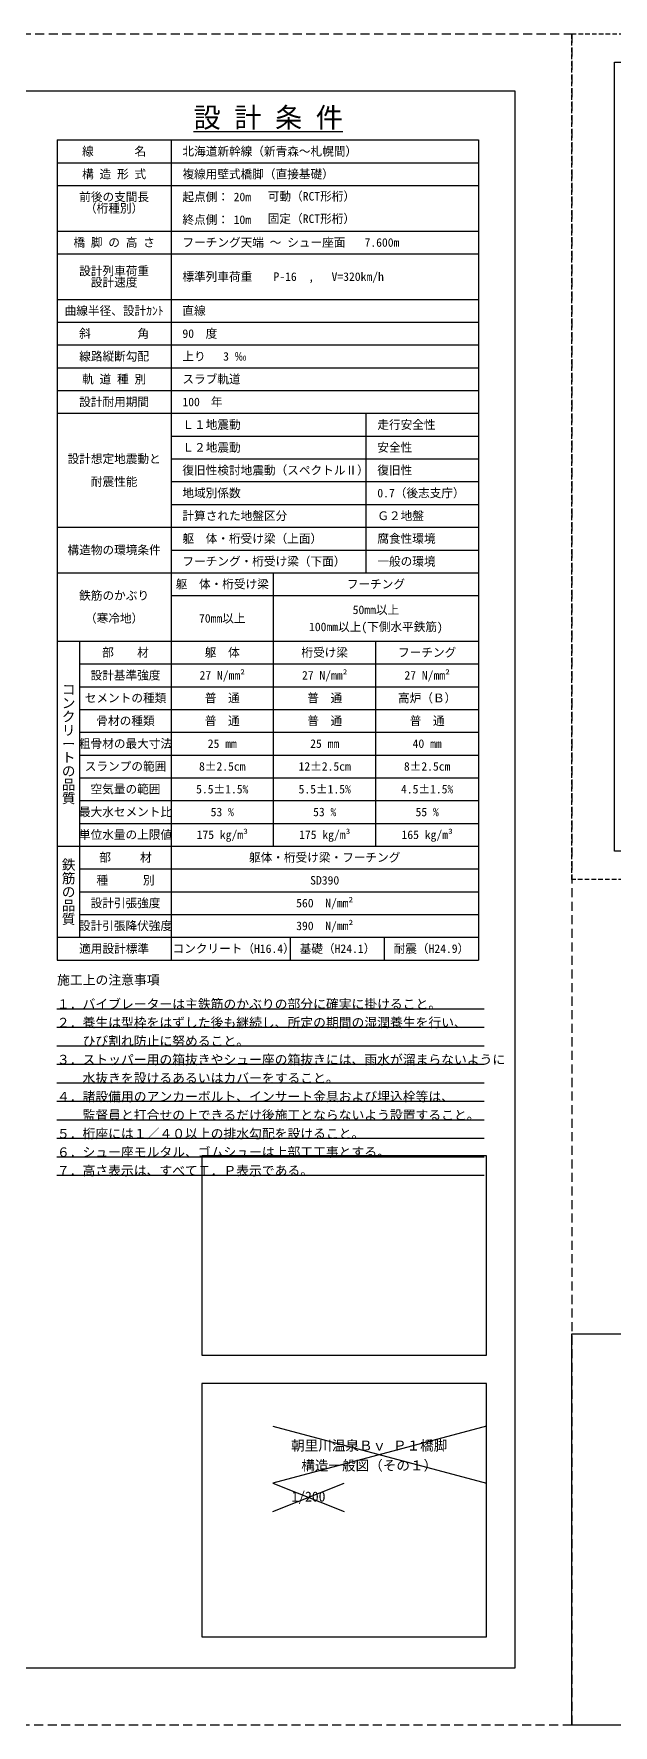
# Model space of a CAD drawing. Header units: millimetres. Extents: x -154198 to 210257, y -78304 to 147765.
# Drawn here: x 65198 to 85558, y 0 to 59400 of the extents above; entities that cross this region are included whole.
import ezdxf
from ezdxf.enums import TextEntityAlignment as Align

# ---------------------------------------------------------------- set-up
doc = ezdxf.new("R2010")
doc.units = ezdxf.units.MM
doc.header["$LTSCALE"] = 0.25
doc.linetypes.add('HIDDEN', pattern=[9.525, 6.35, -3.175])
doc.layers.get('Defpoints').update_dxf_attribs({"color": 171})
for name, color, linetype in [('D-MTR', 7, 'Continuous'), ('D-MTR-FRAM', 255, 'Continuous'), ('D-MTR-LINE', 7, 'Continuous'), ('D-MTR-TXT', 3, 'Continuous'), ('D-TTL-FRAM', 51, 'Continuous'), ('D-TTL-TXT', 7, 'Continuous')]:
    doc.layers.add(name, color=color, linetype=linetype)
doc.layers.add('D-WORK', color=191, linetype='Continuous', plot=False)
doc.styles.add('MSゴシック_10', font='MS Gothic.ttf')
doc.styles.add('MSゴシック_T', font='@MS Gothic.ttf')

# ---------------------------------------------------------------- blocks, each defined once
blk = doc.blocks.new('waku')
at = {"layer": 'D-TTL-FRAM'}
blk.add_lwpolyline([(0, 0), (0, 277), (395.5, 277), (395.5, 0)], close=True, dxfattribs=at)
at = {"layer": 'Defpoints', "linetype": 'Continuous', "lineweight": -3}
for p, q in [((353, 42.5), (390.5, 32.5)), ((390.5, 42.5), (353, 32.5)), ((353, 32.5), (353, 32.5)), ((353, 32.5), (365.5, 27.5)), ((353, 27.5), (365.5, 32.5))]:
    blk.add_line(p, q, dxfattribs=at)
at = {"layer": 'Defpoints', "linetype": 'HIDDEN'}
blk.add_lwpolyline([(-15, 287), (405.5, 287), (405.5, -10), (-15, -10)], close=True, dxfattribs=at)
at = {"layer": 'Defpoints', "linetype": 'Continuous', "lineweight": -3}
for points in [[(340.5, 90), (340.5, 55), (390.5, 55), (390.5, 90)], [(340.5, 5.5), (390.5, 5.5), (390.5, 50), (340.5, 50)]]:
    blk.add_lwpolyline(points, close=True, dxfattribs=at)

msp = doc.modelspace()

# ---------------------------------------------------------------- linework, layer by layer
at = {"layer": 'D-MTR-FRAM'}
for p, q in [((66020, 55672), (80820, 55672)), ((66020, 55672), (66020, 26872)), ((80820, 55672), (80820, 26872)), ((66020, 26872), (80820, 26872))]:
    msp.add_line(p, q, dxfattribs=at)
at = {"layer": 'D-MTR-LINE'}
for p, q in [((70020, 55672), (70020, 26872)), ((66020, 54872), (80820, 54872)), ((66020, 54072), (80820, 54072)), ((66020, 52472), (80820, 52472)), ((66020, 51672), (80820, 51672)), ((66020, 50072), (80820, 50072)), ((66020, 49272), (80820, 49272)), ((66020, 48472), (80820, 48472)), ((66020, 47672), (80820, 47672)), ((66020, 46872), (80820, 46872)), ((66020, 46072), (80820, 46072)), ((76870, 46072), (76870, 40472)), ((70020, 45272), (80820, 45272)), ((70020, 44472), (80820, 44472)), ((70020, 43672), (80820, 43672)), ((70020, 42872), (80820, 42872)), ((66020, 42072), (80820, 42072)), ((70020, 41272), (80820, 41272)), ((66020, 40472), (80820, 40472)), ((73620, 30872), (73620, 40472)), ((70020, 39672), (80820, 39672)), ((66020, 38072), (80820, 38072)), ((66820, 27672), (66820, 38072)), ((77220, 30872), (77220, 38072)), ((66820, 37272), (80820, 37272)), ((66820, 36472), (80820, 36472)), ((66820, 35672), (80820, 35672)), ((66820, 34872), (80820, 34872)), ((66820, 34072), (80820, 34072)), ((66820, 33272), (80820, 33272)), ((66820, 32472), (80820, 32472)), ((66820, 31672), (80820, 31672)), ((66020, 30872), (80820, 30872)), ((66820, 30072), (80820, 30072)), ((66820, 29272), (80820, 29272)), ((66820, 28472), (80820, 28472)), ((66020, 27672), (80820, 27672)), ((74220, 26872), (74220, 27672)), ((77520, 26872), (77520, 27672))]:
    msp.add_line(p, q, dxfattribs=at)
at = {"layer": 'D-WORK'}
msp.add_lwpolyline([(84100, 13742.2), (95165.4, 13742.2), (95165.4, 0), (84100, 0)], close=True, dxfattribs=at)
at = {"layer": 'Defpoints', "color": 8}
for p, q in [((66010.1, 25162), (81020, 25162)), ((66010.1, 24512), (81020, 24512)), ((66010.1, 23862), (81020, 23862)), ((66010.1, 23212), (81020, 23212)), ((66010.1, 22562), (81020, 22562)), ((66010.1, 21912), (81020, 21912)), ((66010.1, 21262), (81020, 21262)), ((66010.1, 20612), (81020, 20612)), ((66010.1, 19962), (81020, 19962)), ((66010.1, 19312), (81020, 19312))]:
    msp.add_line(p, q, dxfattribs=at)

# ---------------------------------------------------------------- block references
at = {"layer": 'Defpoints'}
for p, xscale, yscale, zscale in [((85600, 30700), 100, 100, 100), ((3000, 2000), 200, 200, 200)]:
    msp.add_blockref('waku', p, dxfattribs=dict(at, xscale=xscale, yscale=yscale, zscale=zscale))

# ---------------------------------------------------------------- texts
at = {"layer": 'D-MTR', "style": 'MSゴシック_10'}
msp.add_text('%%U設 計 条 件', height=700, dxfattribs=at).set_placement((73436, 55900), align=Align.BOTTOM_CENTER)
at = {"layer": 'D-MTR-TXT', "style": 'MSゴシック_10'}
for s, p in [('線\u3000 \u3000\u3000名', (68020, 55272)), ('構 造 形 式', (68020, 54472)), ('前後の支間長', (68020, 53672)), ('（桁種別）', (68020, 53272)), ('橋 脚 の 高 さ', (68020, 52072)), ('設計列車荷重', (68020, 51072)), ('設計速度', (68020, 50672)), ('曲線半径、設計ｶﾝﾄ', (68020, 49672)), ('斜\u3000\u3000\u3000\u3000角', (68020, 48872)), ('線路縦断勾配', (68020, 48072)), ('軌 道 種 別', (68020, 47272)), ('設計耐用期間', (68020, 46472)), ('設計想定地震動と', (68020, 44472)), ('耐震性能', (68020, 43672)), ('構造物の環境条件', (68020, 41272)), ('鉄筋のかぶり', (68020, 39672)), ('躯\u3000体・桁受け梁', (71820, 40072)), ('フーチング', (77220, 40072)), ('50mm以上', (77220, 39172)), ('（寒冷地）', (68020, 38872)), ('70mm以上', (71820, 38872)), ('100mm以上(下側水平鉄筋)', (77220, 38572)), ('部\u3000\u3000材', (68420, 37672)), ('躯\u3000体', (71820, 37672)), ('桁受け梁', (75420, 37672)), ('フーチング', (79020, 37672)), ('設計基準強度', (68420, 36872)), ('27 N/mm²', (71820, 36872)), ('27 N/mm²', (75420, 36872)), ('27 N/mm²', (79020, 36872)), ('セメントの種類', (68420, 36072)), ('普\u3000通', (71820, 36072)), ('普\u3000通', (75420, 36072)), ('高炉（Ｂ）', (79020, 36072)), ('骨材の種類', (68420, 35272)), ('普\u3000通', (71820, 35272)), ('普\u3000通', (75420, 35272)), ('普\u3000通', (79020, 35272)), ('粗骨材の最大寸法', (68420, 34472)), ('25 mm', (71820, 34472)), ('25 mm', (75420, 34472)), ('40 mm', (79020, 34472)), ('スランプの範囲', (68420, 33672)), ('8±2.5cm', (71820, 33672)), ('12±2.5cm', (75420, 33672)), ('8±2.5cm', (79020, 33672)), ('空気量の範囲', (68420, 32872)), ('5.5±1.5%%%', (71820, 32872)), ('5.5±1.5%%%', (75420, 32872)), ('4.5±1.5%%%', (79020, 32872)), ('最大水セメント比', (68420, 32072)), ('53 %%%', (71820, 32072)), ('53 %%%', (75420, 32072)), ('55 %%%', (79020, 32072)), ('175 kg/m³', (71820, 31272)), ('175 kg/m³', (75420, 31272)), ('165 kg/m³', (79020, 31272)), ('単位水量の上限値', (68420, 31272)), ('部 \u3000\u3000材', (68420, 30472)), ('躯体・桁受け梁・フーチング', (75420, 30472)), ('種\u3000\u3000\u3000別', (68420, 29672)), ('SD390', (75420, 29672)), ('設計引張強度', (68420, 28872)), ('560  N/mm²', (75420, 28872)), ('設計引張降伏強度', (68420, 28072)), ('390  N/mm²', (75420, 28072)), ('適用設計標準', (68020, 27272)), ('コンクリート（H16.4）', (72220, 27272)), ('基礎（H24.1）', (75870, 27272)), ('耐震（H24.9）', (79170, 27272))]:
    msp.add_text(s, height=300, dxfattribs=at).set_placement(p, align=Align.MIDDLE_CENTER)
for s, p in [('北海道新幹線（新青森～札幌間）', (70420, 55272)), ('複線用壁式橋脚（直接基礎）', (70420, 54472)), ('起点側：', (70420, 53672)), ('20m', (72220, 53672)), ('可動（RCT形桁）', (73420, 53693.3)), ('終点側：', (70420, 52872)), ('10m', (72220, 52872)), ('固定（RCT形桁）', (73420, 52907)), ('フーチング天端 ～ シュー座面', (70420, 52072)), ('7.600m', (76820, 52072)), ('標準列車荷重\u3000', (70420, 50872)), ('P-16  ,   V=320km/h', (73620, 50872)), ('直線', (70420, 49672)), ('90', (70420, 48872)), ('    度', (70420, 48872)), ('上り\u3000 3 ‰', (70420, 48072)), ('スラブ軌道', (70420, 47272)), ('100', (70420, 46472)), ('年', (71420, 46472)), ('Ｌ１地震動', (70420, 45672)), ('走行安全性', (77270, 45672)), ('Ｌ２地震動', (70420, 44872)), ('安全性', (77270, 44872)), ('復旧性検討地震動（スペクトルⅡ）', (70420, 44072)), ('復旧性', (77270, 44072)), ('地域別係数', (70420, 43272)), ('0.7（後志支庁）', (77270, 43272)), ('計算された地盤区分', (70420, 42472)), ('Ｇ２地盤', (77270, 42472)), ('躯\u3000体・桁受け梁（上面）', (70420, 41672)), ('腐食性環境', (77270, 41672)), ('フーチング・桁受け梁（下面）', (70420, 40872)), ('一般の環境', (77270, 40872))]:
    msp.add_text(s, height=300, dxfattribs=at).set_placement(p, align=Align.MIDDLE_LEFT)
at = {"layer": 'D-MTR-TXT', "style": 'MSゴシック_T'}
for s, p in [('コンクリートの品質', (66420, 34472)), ('鉄筋の品質', (66420, 29272))]:
    msp.add_text(s, height=350, rotation=270, dxfattribs=at).set_placement(p, align=Align.MIDDLE)
at = {"layer": 'D-MTR-TXT', "style": 'MSゴシック_10'}
for s, p in [('施工上の注意事項', (66016.1, 26009)), ('１．バイブレーターは主鉄筋のかぶりの部分に確実に掛けること。', (66010.1, 25162)), ('２．養生は型枠をはずした後も継続し、所定の期間の湿潤養生を行い、', (66010.1, 24512)), ('\u3000\u3000ひび割れ防止に努めること。', (66010.1, 23862)), ('３．ストッパー用の箱抜きやシュー座の箱抜きには、雨水が溜まらないように', (66010.1, 23212)), ('\u3000\u3000水抜きを設けるあるいはカバーをすること。', (66010.1, 22562)), ('４．諸設備用のアンカーボルト、インサート金具および埋込栓等は、', (66010.1, 21912)), ('\u3000\u3000監督員と打合せの上できるだけ後施工とならないよう設置すること。', (66010.1, 21262)), ('５．桁座には１／４０以上の排水勾配を設けること。', (66010.1, 20612)), ('６．シュー座モルタル、ゴムシューは上部工工事とする。', (66010.1, 19962)), ('７．高さ表示は、すべてＴ．Ｐ表示である。', (66010.1, 19312))]:
    msp.add_text(s, height=330, dxfattribs=at).set_placement(p)
at = {"layer": 'D-TTL-TXT', "color": 3, "linetype": 'Continuous', "lineweight": -3, "style": 'MSゴシック_10'}
for s, p in [('朝里川温泉Ｂｖ Ｐ１橋脚', (76983.9, 9646)), ('構造一般図（その１）', (76983.9, 8946))]:
    msp.add_text(s, height=350, dxfattribs=at).set_placement(p, align=Align.CENTER)
msp.add_text('1/200', height=350, dxfattribs=at).set_placement((74850, 8000.5), align=Align.MIDDLE)

doc.saveas('drawing.dxf')
